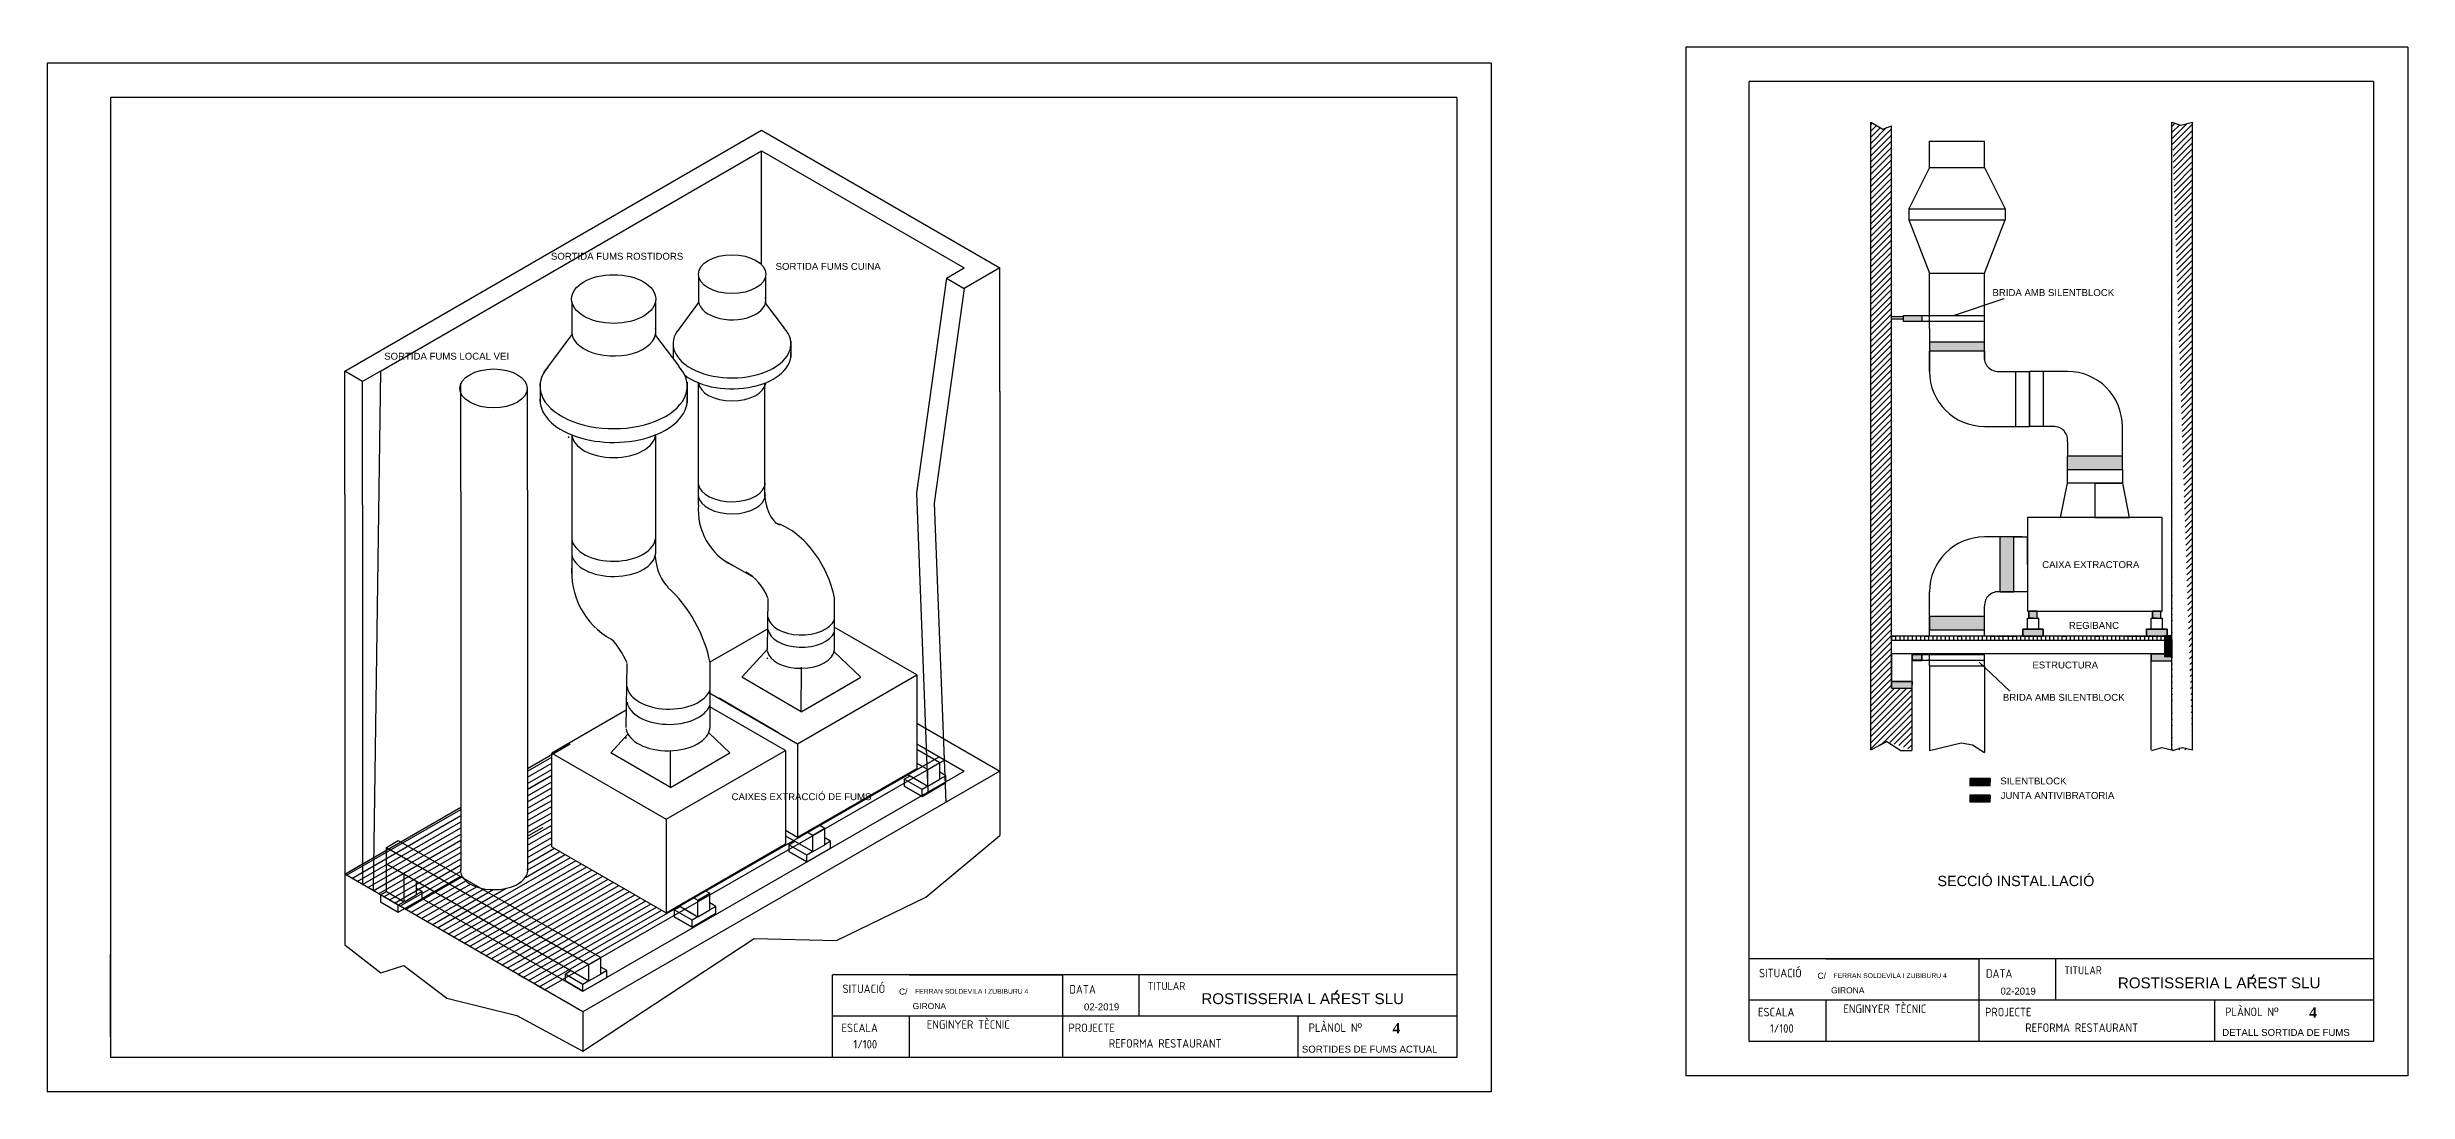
# Model space of a CAD drawing. Header units: millimetres. Extents: x 7 to 259, y -45 to 103.
# Drawn here: x 219.18 to 227.76, y 73.25 to 77.05 of the extents above; entities that cross this region are included whole.
import ezdxf

# ---------------------------------------------------------------- set-up
doc = ezdxf.new("R2010")
doc.units = ezdxf.units.MM
doc.linetypes.add('CONTINUA', pattern=[0])
doc.linetypes.add('LÍNEAS_OCULTAS2', pattern=[4.7625, 3.175, -1.5875])
for name, color, linetype in [('CAJETI1', 5, 'Continuous'), ('emergencia', 97, 'Continuous'), ('est.bancada', 1, 'Continuous'), ('texte', 140, 'Continuous')]:
    doc.layers.add(name, color=color, linetype=linetype)
doc.styles.add('ISO', font='isocp.shx')
doc.styles.get("Standard").update_dxf_attribs({"font": 'arial.ttf'})
doc.styles.add('TECHNICLIGHT', font='timesbd.ttf', dxfattribs={"height": 2})
pattern_1 = [(45, (219.324346, 81.459375), (-0.01122532, 0.01122532), [])]

msp = doc.modelspace()

# ---------------------------------------------------------------- hatches: boundary and pattern name
at = {"layer": 'est.bancada'}
h = msp.add_hatch(dxfattribs=at)
h.set_pattern_fill('ANSI31', color=5, scale=0.005, style=0)
h.set_pattern_definition(pattern_1)
edge = h.paths.add_edge_path()
edge.add_line((225.8562, 76.7513), (225.887, 76.7636))
edge.add_line((225.812, 76.7767), (225.8562, 76.7513))
edge.add_line((225.812, 74.4965), (225.812, 76.7767))
edge.add_line((225.887, 74.7195), (225.887, 76.7636))
edge.add_line((225.887, 74.7195), (225.962, 74.7195))
edge.add_line((225.962, 74.4965), (225.962, 74.7195))
edge.add_line((225.921, 74.494), (225.962, 74.494))
edge.add_line((225.8702, 74.5267), (225.921, 74.494))
edge.add_line((225.8702, 74.5267), (225.8411, 74.5116))
edge.add_line((225.812, 74.4965), (225.8702, 74.5267))
h = msp.add_hatch(dxfattribs=at)
h.set_pattern_fill('ANSI31', color=5, scale=0.005, style=0)
h.set_pattern_definition(pattern_1)
edge = h.paths.add_edge_path()
edge.add_line((226.9451, 74.5049), (226.9816, 74.4965))
edge.add_line((226.9088, 74.494), (226.9451, 74.5049))
edge.add_line((226.9066, 74.4965), (226.9066, 76.7767))
edge.add_line((226.9816, 74.4965), (226.9816, 76.7767))
edge.add_line((226.9395, 76.7655), (226.9816, 76.7767))
edge.add_line((226.9066, 76.7767), (226.9395, 76.7655))
h = msp.add_hatch(color=6, dxfattribs=at)
h.paths.add_polyline_path([(225.9309, 76.0739), (225.9977, 76.0739), (225.9977, 76.0526), (225.9309, 76.0526)])
edge = h.paths.add_edge_path()
edge.add_line((225.9977, 74.8212), (225.962, 74.8212))
h = msp.add_hatch(color=3, dxfattribs=at)
h.dxf.hatch_style = 1
h.paths.add_polyline_path([(226.2252, 75.9772), (226.0252, 75.9772), (226.0252, 75.9443), (226.2252, 75.9443)])
h.paths.add_polyline_path([(226.7266, 75.5645), (226.5266, 75.5645), (226.5266, 75.5145), (226.7266, 75.5145)])
h = msp.add_hatch(color=3, dxfattribs=at)
h.dxf.hatch_style = 1
h.paths.add_polyline_path([(226.3316, 75.2695), (226.2817, 75.2695), (226.2817, 75.0695), (226.3316, 75.0695)])
h.paths.add_polyline_path([(226.2252, 74.982), (226.0252, 74.982), (226.0252, 74.932), (226.2252, 74.932)])
h = msp.add_hatch(color=6, dxfattribs=at)
h.paths.add_polyline_path([(226.3866, 74.9745), (226.4166, 74.9745), (226.4166, 74.9995), (226.3866, 74.9995)])
h.paths.add_polyline_path([(226.8366, 74.9745), (226.8666, 74.9745), (226.8666, 74.9995), (226.8366, 74.9995)])
h.paths.add_polyline_path([(226.8141, 74.9095), (226.8891, 74.9095), (226.8891, 74.9345), (226.8141, 74.9345)])
h.paths.add_polyline_path([(226.3641, 74.9095), (226.4391, 74.9095), (226.4391, 74.9345), (226.3641, 74.9345)])
h = msp.add_hatch(color=6, dxfattribs=at)
h.paths.add_polyline_path([(225.962, 74.8208), (225.9977, 74.8208), (225.9977, 74.8424), (225.962, 74.8424)])
h.paths.add_polyline_path([(225.887, 74.7195), (225.962, 74.7195), (225.962, 74.7445), (225.887, 74.7445)])
h.paths.add_polyline_path([(226.8316, 74.8195), (226.9066, 74.8195), (226.9066, 74.8445), (226.8316, 74.8445)])
h = msp.add_hatch(color=6, dxfattribs=at)
h.dxf.hatch_style = 1
h.paths.add_polyline_path([(226.9047, 74.9097), (226.8797, 74.9097), (226.8797, 74.8347), (226.9047, 74.8347)])
h = msp.add_hatch(color=6, dxfattribs=at)
h.dxf.hatch_style = 1
h.paths.add_polyline_path([(226.2464, 74.3918), (226.1714, 74.3918), (226.1714, 74.3668), (226.2464, 74.3668)])
h = msp.add_hatch(color=3, dxfattribs=at)
h.dxf.hatch_style = 1
h.paths.add_polyline_path([(226.2464, 74.3318), (226.1714, 74.3318), (226.1714, 74.3068), (226.2464, 74.3068)])

# ---------------------------------------------------------------- linework, layer by layer
for p, q in [((220.2635, 75.8719), (221.779, 76.7469)), ((221.779, 76.7469), (222.645, 76.2469)), ((220.3934, 75.8719), (221.779, 76.6719)), ((221.779, 76.6719), (222.5151, 76.2469)), ((222.4512, 76.21), (222.5151, 76.2469)), ((222.4512, 76.21), (222.5161, 76.1725)), ((222.645, 76.2469), (222.5161, 76.1725)), ((221.0894, 76.1238), (221.0894, 76.005)), ((221.3931, 76.1215), (221.3931, 76.0009)), ((221.0894, 76.005), (220.9875, 75.8677)), ((221.3931, 76.0009), (221.4786, 75.8893)), ((220.3284, 75.8344), (220.2635, 75.8719)), ((220.9738, 75.8264), (220.9738, 75.7586)), ((221.5087, 75.8316), (221.5087, 75.756)), ((221.5487, 75.8298), (221.5487, 75.6383)), ((222.645, 75.7982), (222.645, 74.4188)), ((221.0776, 75.6338), (221.0776, 75.6297)), ((220.9287, 75.4391), (220.9287, 74.0641)), ((220.2635, 75.4232), (220.2635, 74.0438)), ((220.3284, 75.3857), (220.3284, 74.0063)), ((220.6863, 75.4347), (220.6863, 74.0597)), ((222.0432, 75.0506), (222.0432, 74.8597)), ((221.5911, 74.8157), (221.5911, 74.5771)), ((222.3431, 74.5931), (222.645, 74.4188)), ((220.9287, 74.4278), (221.0837, 74.5174)), ((222.3431, 74.5181), (222.5151, 74.4188)), ((222.645, 74.4188), (221.1295, 73.5438)), ((221.1295, 73.6188), (222.5151, 74.4188)), ((220.9287, 74.3528), (221.017, 74.4038)), ((222.3625, 74.3269), (222.2975, 74.3644)), ((222.3192, 74.4019), (222.3841, 74.3644)), ((220.2635, 74.0438), (220.6863, 74.2879)), ((220.5319, 74.1238), (220.6863, 74.2129)), ((220.9287, 74.1822), (220.985, 74.2147)), ((221.9004, 74.1639), (221.9654, 74.1264)), ((220.2635, 74.0438), (220.3284, 74.0813)), ((221.9437, 74.0889), (221.8788, 74.1264)), ((221.1295, 73.5438), (220.2635, 74.0438)), ((220.415, 73.9813), (220.48, 73.9438)), ((220.5449, 73.9563), (220.6835, 74.0363)), ((220.5449, 73.9563), (220.5882, 73.9813)), ((220.9287, 74.0641), (220.9287, 74.0568)), ((220.5449, 73.9563), (221.1295, 73.6188)), ((220.5449, 73.9563), (220.5882, 73.9313)), ((221.483, 73.9272), (221.5479, 73.8897)), ((221.5263, 73.8522), (221.4613, 73.8897)), ((221.1295, 73.6188), (221.0645, 73.6563)), ((221.0862, 73.6938), (221.1511, 73.6563)), ((221.1295, 73.5438), (221.0645, 73.5813))]:
    msp.add_line(p, q)
at = {"color": 5}
for p, q in [((221.5503, 76.2161), (221.5503, 76.1211)), ((221.7933, 76.2143), (221.7933, 76.1177)), ((221.5503, 76.1211), (221.4689, 76.0112)), ((221.7933, 76.1177), (221.8617, 76.0285)), ((221.4578, 75.9782), (221.4578, 75.924)), ((221.8854, 75.9813), (221.8854, 75.9208))]:
    msp.add_line(p, q, dxfattribs=at)
at = {"color": 1}
msp.add_line((221.5499, 75.8293), (221.5499, 75.826), dxfattribs=at)
for centre, major_axis in [((221.2415, 76.1338), (-0.1531, 0)), ((220.8047, 75.809), (-0.1225, 0))]:
    msp.add_ellipse(centre, major_axis=major_axis, ratio=0.57735)
at = {"color": 5}
msp.add_ellipse((221.672, 76.2241), major_axis=(-0.1225, 0), ratio=0.57735, dxfattribs=at)
for centre, major_axis, start_param, end_param in [((221.6724, 76.1292), (-0.1225, 0), 6.205686, 9.587114), ((221.6718, 75.9711), (-0.2143, 0), 5.81869, 9.907315), ((221.6718, 75.9311), (-0.2143, 0), 6.225762, 6.419831), ((221.6718, 75.9311), (-0.2143, 0), 6.926865, 9.507579), ((221.672, 75.8341), (-0.1225, 0), 0.067467, 3.076477)]:
    msp.add_ellipse(centre, major_axis=major_axis, ratio=0.57735, start_param=start_param, end_param=end_param, dxfattribs=at)
for centre, major_axis, start_param, end_param in [((221.242, 76.0152), (-0.1531, 0), 6.205686, 9.587114), ((221.2413, 75.8175), (-0.2679, 0), 5.81869, 9.907315), ((221.2413, 75.7675), (-0.2679, 0), 6.225762, 9.507579), ((221.2415, 75.6463), (-0.1531, 0), 0.067467, 3.076477), ((221.6712, 75.4683), (-0.1225, 0), 0.090639, 3.099066), ((221.6712, 75.424), (-0.1225, 0), 0.090639, 3.099066), ((221.8613, 75.432), (0, -0.1225), 4.712389, 6.033644), ((221.2412, 75.2696), (-0.1531, 0), 0.090639, 3.099066), ((221.2412, 75.2142), (-0.1531, 0), 0.090639, 3.099066), ((221.4789, 75.2242), (0, -0.1531), 4.883222, 5.827337), ((221.9244, 74.984), (-0.1225, 0), 0.090639, 2.914378), ((221.9244, 74.9396), (-0.1225, 0), 0.090639, 2.914378), ((221.9214, 74.8628), (-0.1225, 0), 0.090639, 3.099066), ((221.4425, 74.7323), (-0.1531, 0), 0.090639, 2.914378), ((221.4425, 74.6769), (-0.1531, 0), 0.090639, 2.914378), ((221.4388, 74.5808), (-0.1531, 0), 0.090639, 3.099066), ((220.8066, 74.0587), (-0.1225, 0), 6.236892, 9.501292)]:
    msp.add_ellipse(centre, major_axis=major_axis, ratio=0.57735, start_param=start_param, end_param=end_param)
at = {"layer": 'CAJETI1'}
for p, q in [((219.182, 76.9912), (219.182, 73.2537)), ((221.807, 76.9912), (219.182, 76.9912)), ((224.432, 76.9912), (221.807, 76.9912)), ((224.432, 76.9912), (224.432, 73.2537)), ((225.1392, 77.0486), (225.1392, 73.3111)), ((227.7642, 77.0486), (225.1392, 77.0486)), ((227.7642, 77.0486), (227.7642, 73.3111)), ((219.4125, 76.8662), (219.4125, 73.3787)), ((227.7642, 73.3111), (225.1392, 73.3111)), ((221.807, 73.2537), (219.182, 73.2537)), ((224.432, 73.2537), (221.807, 73.2537))]:
    msp.add_line(p, q, dxfattribs=at)
at = {"layer": 'CAJETI1', "color": 5}
for p, q in [((227.6392, 76.9236), (225.3697, 76.9236)), ((227.6392, 76.9236), (227.6392, 73.4361)), ((224.307, 76.8662), (219.4125, 76.8662)), ((224.307, 76.8662), (224.307, 73.3787)), ((227.6392, 73.7361), (225.3697, 73.7361)), ((224.307, 73.6787), (222.0375, 73.6787)), ((227.6392, 73.5861), (225.3697, 73.5861)), ((224.307, 73.5287), (222.0375, 73.5287)), ((224.307, 73.3787), (219.4125, 73.3787)), ((227.6392, 73.4361), (225.3697, 73.4361))]:
    msp.add_line(p, q, dxfattribs=at)
at = {"layer": 'CAJETI1', "linetype": 'CONTINUA'}
for p, q in [((219.4125, 73.4538), (219.4125, 73.7538)), ((225.3697, 73.4361), (225.3697, 73.7361)), ((222.0375, 73.3787), (222.0375, 73.6787))]:
    msp.add_line(p, q, dxfattribs=at)
at = {"layer": 'emergencia', "color": 5}
for p, q in [((225.6481, 73.7361), (226.2048, 73.7361)), ((226.2048, 73.7361), (226.2048, 73.4361)), ((226.483, 73.7361), (226.483, 73.5861)), ((222.3159, 73.6787), (222.8727, 73.6787)), ((222.8727, 73.6787), (222.8727, 73.3787)), ((223.1508, 73.6787), (223.1508, 73.5287)), ((225.6481, 73.5861), (225.6481, 73.4361)), ((227.0612, 73.5861), (227.0612, 73.4361)), ((222.3159, 73.5287), (222.3159, 73.3787)), ((223.729, 73.5287), (223.729, 73.3787))]:
    msp.add_line(p, q, dxfattribs=at)
at = {"layer": 'est.bancada', "color": 5}
for p, q in [((225.812, 74.4965), (225.812, 76.7767)), ((225.812, 76.7767), (225.8562, 76.7513)), ((225.8562, 76.7513), (225.887, 76.7636)), ((225.887, 74.7195), (225.887, 76.7636)), ((226.9066, 74.4965), (226.9066, 76.7767)), ((226.9066, 76.7767), (226.9395, 76.7655)), ((226.9395, 76.7655), (226.9816, 76.7767)), ((226.9816, 74.4965), (226.9816, 76.7767)), ((226.9816, 76.7767), (226.9816, 76.7767)), ((221.779, 76.2585), (221.779, 76.6719)), ((226.0252, 76.612), (226.0252, 76.707)), ((226.0252, 76.707), (226.2252, 76.707)), ((226.0252, 76.612), (226.0252, 76.707)), ((226.2252, 76.612), (226.2252, 76.707)), ((226.0252, 76.612), (225.9502, 76.462)), ((226.0252, 76.612), (226.2252, 76.612)), ((226.2252, 76.612), (226.3002, 76.462)), ((225.9502, 76.462), (226.3002, 76.462)), ((225.9502, 76.462), (225.9502, 76.422)), ((225.9502, 76.422), (226.3002, 76.422)), ((225.9502, 76.422), (226.0252, 76.2272)), ((226.2252, 76.2272), (226.3002, 76.422)), ((226.3002, 76.462), (226.3002, 76.422)), ((222.4512, 76.21), (222.3422, 75.4302)), ((222.645, 75.7982), (222.645, 76.2469)), ((226.0252, 76.0272), (226.0252, 76.2272)), ((226.0252, 76.2272), (226.2252, 76.2272)), ((226.2252, 76.0272), (226.2252, 76.2272)), ((222.5161, 76.1725), (222.4072, 75.3927)), ((225.9309, 76.0686), (225.887, 76.0686)), ((225.9309, 76.0603), (225.887, 76.0603)), ((226.2252, 76.0522), (225.9309, 76.0522)), ((226.2252, 76.0722), (225.9977, 76.0722)), ((226.0252, 76.0272), (226.0252, 75.8709)), ((226.2252, 75.9772), (226.0252, 75.9772)), ((226.2252, 75.9272), (226.2252, 76.0272)), ((220.2635, 75.4232), (220.2635, 75.8719)), ((220.3934, 75.8719), (220.3284, 75.8344)), ((220.3934, 75.8719), (220.367, 73.984)), ((226.0252, 75.8709), (226.0252, 75.9443)), ((226.2252, 75.9443), (226.0252, 75.9443)), ((226.2252, 75.9443), (226.2252, 75.9111)), ((226.272, 75.871), (226.389, 75.871)), ((226.339, 75.6709), (226.339, 75.8709)), ((226.439, 75.8709), (226.389, 75.8709)), ((226.389, 75.8709), (226.389, 75.6709)), ((226.389, 75.6709), (226.389, 75.8709)), ((226.439, 75.8709), (226.439, 75.6709)), ((226.5266, 75.8709), (226.439, 75.8709)), ((220.3284, 75.3857), (220.3284, 75.8344)), ((220.6863, 75.4347), (220.6863, 75.8269)), ((220.9287, 75.4391), (220.9287, 75.8128)), ((221.5501, 75.3863), (221.5501, 75.8292)), ((221.7906, 75.4083), (221.7906, 75.8281)), ((221.0888, 75.6403), (221.0888, 75.1283)), ((221.3942, 75.2105), (221.3942, 75.6398)), ((226.2252, 75.6709), (226.339, 75.6709)), ((226.339, 75.6709), (226.389, 75.6709)), ((226.4753, 75.6707), (226.389, 75.6707)), ((226.5266, 75.6145), (226.5266, 75.5645)), ((226.7266, 75.5145), (226.7266, 75.6709)), ((226.5266, 75.4645), (226.5266, 75.5645)), ((226.5266, 75.5645), (226.7266, 75.5645)), ((226.5016, 75.3395), (226.5266, 75.4645)), ((226.5266, 75.5145), (226.7266, 75.5145)), ((226.6266, 75.4645), (226.5266, 75.4645)), ((226.7266, 75.4645), (226.5266, 75.4645)), ((226.6266, 75.4645), (226.7266, 75.4645)), ((226.6266, 75.4645), (226.6266, 75.3395)), ((226.7266, 75.5145), (226.7266, 75.4645)), ((226.7266, 75.4645), (226.7516, 75.3395)), ((222.3422, 75.4302), (222.3841, 74.3431)), ((222.4072, 75.3927), (222.4491, 74.3056)), ((226.362, 75.2695), (226.2252, 75.2695)), ((226.2817, 75.0695), (226.2817, 75.2695)), ((226.3316, 75.0695), (226.3316, 75.2695)), ((226.3316, 75.2695), (226.3816, 75.2695)), ((226.3816, 75.1695), (226.3816, 75.2695)), ((226.3816, 75.2695), (226.3816, 75.0695)), ((226.6266, 75.3395), (226.5016, 75.3395)), ((226.6266, 75.3395), (226.7516, 75.3395)), ((221.7505, 75.1223), (221.6433, 75.1841)), ((226.3816, 75.1695), (226.3816, 75.0695)), ((221.8017, 75.0457), (221.799, 74.8602)), ((226.0252, 74.9095), (226.0252, 75.0695)), ((226.2252, 74.9095), (226.2252, 75.0183)), ((226.3816, 75.0695), (226.2816, 75.0695)), ((226.2816, 75.0695), (226.3316, 75.0695)), ((226.0252, 74.982), (226.2252, 74.982)), ((226.0252, 74.982), (226.0252, 74.932)), ((226.0252, 74.932), (226.2252, 74.932)), ((226.2252, 74.8408), (225.9977, 74.8408)), ((226.0252, 74.801), (226.0252, 74.8445)), ((226.2252, 74.801), (226.2252, 74.8445)), ((226.8316, 74.4965), (226.8316, 74.8445)), ((221.2891, 74.8096), (221.2858, 74.5777)), ((226.2252, 74.8208), (225.962, 74.8208)), ((226.0252, 74.801), (226.2252, 74.801)), ((226.0252, 74.801), (226.0252, 74.4936)), ((226.2252, 74.801), (226.2252, 74.4868)), ((225.887, 74.7445), (225.887, 74.7195)), ((225.887, 74.7195), (225.962, 74.7195)), ((225.962, 74.4965), (225.962, 74.7195)), ((225.812, 74.4965), (225.8702, 74.5267)), ((225.8702, 74.5267), (225.8411, 74.5116)), ((225.8702, 74.5267), (225.8702, 74.5267)), ((225.8702, 74.5267), (225.921, 74.494)), ((225.921, 74.494), (225.962, 74.494)), ((226.0252, 74.4936), (226.1408, 74.521)), ((226.1408, 74.521), (226.1818, 74.5142)), ((226.1818, 74.5142), (226.2252, 74.4868)), ((226.8338, 74.494), (226.8701, 74.5049)), ((226.8701, 74.5049), (226.9066, 74.4965)), ((226.9088, 74.494), (226.9451, 74.5049)), ((226.9451, 74.5049), (226.9816, 74.4965)), ((222.645, 74.4188), (222.645, 74.1851)), ((222.3769, 73.9609), (222.645, 74.1851)), ((220.2635, 74.0438), (220.2635, 73.7878)), ((222.0519, 73.8027), (222.3769, 73.9609)), ((221.1295, 73.4017), (221.7518, 73.8111)), ((221.7518, 73.8111), (222.0519, 73.8027)), ((220.2635, 73.7878), (220.3947, 73.6857)), ((220.3947, 73.6857), (220.4781, 73.7121)), ((220.4781, 73.7121), (220.6347, 73.5942)), ((220.6347, 73.5942), (220.8891, 73.5312)), ((220.8891, 73.5312), (221.1295, 73.4017)), ((221.1295, 73.5438), (221.1295, 73.4017))]:
    msp.add_line(p, q, dxfattribs=at)
at = {"layer": 'est.bancada', "color": 6}
for p, q in [((226.2952, 76.1351), (226.1115, 76.0722)), ((226.3641, 74.9095), (226.3641, 74.9345)), ((226.3641, 74.9345), (226.4391, 74.9345)), ((226.3866, 74.9745), (226.3866, 74.9995)), ((226.3866, 74.9995), (226.4166, 74.9995)), ((226.4016, 74.9745), (226.3866, 74.9745)), ((226.4016, 74.9745), (226.4166, 74.9745)), ((226.4166, 74.9745), (226.4166, 74.9995)), ((226.4166, 74.9995), (226.4166, 74.9995)), ((226.4391, 74.9345), (226.4391, 74.9095)), ((226.8141, 74.9095), (226.8141, 74.9345)), ((226.8141, 74.9345), (226.8891, 74.9345)), ((226.8366, 74.9745), (226.8366, 74.9995)), ((226.8366, 74.9995), (226.8666, 74.9995)), ((226.8516, 74.9745), (226.8366, 74.9745)), ((226.8516, 74.9745), (226.8666, 74.9745)), ((226.8666, 74.9745), (226.8666, 74.9995)), ((226.8666, 74.9995), (226.8666, 74.9995)), ((226.8891, 74.9345), (226.8891, 74.9095)), ((226.9066, 74.9095), (225.887, 74.9095)), ((225.887, 74.9095), (225.887, 74.8945)), ((225.887, 74.9095), (225.902, 74.9095)), ((225.887, 74.8945), (226.9066, 74.8945)), ((225.902, 74.9095), (225.902, 74.8945)), ((225.902, 74.9095), (225.902, 74.8945)), ((225.917, 74.9095), (225.917, 74.8945)), ((225.917, 74.9095), (225.917, 74.8945)), ((225.932, 74.9095), (225.932, 74.8945)), ((225.932, 74.9095), (225.932, 74.8945)), ((225.947, 74.9095), (225.947, 74.8945)), ((225.947, 74.9095), (225.947, 74.8945)), ((225.962, 74.9095), (225.962, 74.8945)), ((225.962, 74.9095), (225.962, 74.8945)), ((225.977, 74.9095), (225.977, 74.8945)), ((225.977, 74.9095), (225.977, 74.8945)), ((225.992, 74.9095), (225.992, 74.8945)), ((225.992, 74.9095), (225.992, 74.8945)), ((226.007, 74.9095), (226.007, 74.8945)), ((226.007, 74.9095), (226.007, 74.8945)), ((226.007, 74.9095), (226.022, 74.9095)), ((226.022, 74.9095), (226.022, 74.8945)), ((226.022, 74.9095), (226.022, 74.8945)), ((226.037, 74.9095), (226.037, 74.8945)), ((226.037, 74.9095), (226.037, 74.8945)), ((226.052, 74.9095), (226.052, 74.8945)), ((226.052, 74.9095), (226.052, 74.8945)), ((226.067, 74.9095), (226.067, 74.8945)), ((226.067, 74.9095), (226.067, 74.8945)), ((226.082, 74.9095), (226.082, 74.8945)), ((226.082, 74.9095), (226.082, 74.8945)), ((226.097, 74.9095), (226.097, 74.8945)), ((226.097, 74.9095), (226.097, 74.8945)), ((226.112, 74.9095), (226.112, 74.8945)), ((226.112, 74.9095), (226.112, 74.8945)), ((226.127, 74.9095), (226.127, 74.8945)), ((226.127, 74.9095), (226.127, 74.8945)), ((226.127, 74.9095), (226.142, 74.9095)), ((226.142, 74.9095), (226.142, 74.8945)), ((226.142, 74.9095), (226.142, 74.8945)), ((226.157, 74.9095), (226.157, 74.8945)), ((226.157, 74.9095), (226.157, 74.8945)), ((226.172, 74.9095), (226.172, 74.8945)), ((226.172, 74.9095), (226.172, 74.8945)), ((226.187, 74.9095), (226.187, 74.8945)), ((226.187, 74.9095), (226.187, 74.8945)), ((226.202, 74.9095), (226.202, 74.8945)), ((226.202, 74.9095), (226.202, 74.8945)), ((226.217, 74.9095), (226.217, 74.8945)), ((226.217, 74.9095), (226.217, 74.8945)), ((226.232, 74.9095), (226.232, 74.8945)), ((226.232, 74.9095), (226.232, 74.8945)), ((226.247, 74.9095), (226.247, 74.8945)), ((226.247, 74.9095), (226.247, 74.8945)), ((226.247, 74.9095), (226.262, 74.9095)), ((226.262, 74.9095), (226.262, 74.8945)), ((226.262, 74.9095), (226.262, 74.8945)), ((226.2695, 74.9095), (226.3445, 74.9095)), ((226.277, 74.9095), (226.277, 74.8945)), ((226.277, 74.9095), (226.277, 74.8945)), ((226.2771, 74.9095), (226.2771, 74.8945)), ((226.2921, 74.9095), (226.2921, 74.8945)), ((226.3116, 74.9095), (226.3116, 74.8945)), ((226.3116, 74.9095), (226.3116, 74.8945)), ((226.3266, 74.9095), (226.3266, 74.8945)), ((226.3266, 74.9095), (226.3266, 74.8945)), ((226.3416, 74.9095), (226.3416, 74.8945)), ((226.3416, 74.9095), (226.3416, 74.8945)), ((226.3566, 74.9095), (226.3566, 74.8945)), ((226.3566, 74.9095), (226.3566, 74.8945)), ((226.3716, 74.9095), (226.3716, 74.8945)), ((226.3716, 74.9095), (226.3716, 74.8945)), ((226.3866, 74.9095), (226.3866, 74.8945)), ((226.3866, 74.9095), (226.3866, 74.8945)), ((226.3866, 74.9095), (226.4016, 74.9095)), ((226.4016, 74.9095), (226.4016, 74.8945)), ((226.4016, 74.9095), (226.4016, 74.8945)), ((226.4166, 74.9095), (226.4166, 74.8945)), ((226.4166, 74.9095), (226.4166, 74.8945)), ((226.4316, 74.9095), (226.4316, 74.8945)), ((226.4316, 74.9095), (226.4316, 74.8945)), ((226.4466, 74.9095), (226.4466, 74.8945)), ((226.4466, 74.9095), (226.4466, 74.8945)), ((226.4616, 74.9095), (226.4616, 74.8945)), ((226.4616, 74.9095), (226.4616, 74.8945)), ((226.4766, 74.9095), (226.4766, 74.8945)), ((226.4766, 74.9095), (226.4766, 74.8945)), ((226.4916, 74.9095), (226.4916, 74.8945)), ((226.4916, 74.9095), (226.4916, 74.8945)), ((226.5066, 74.9095), (226.5066, 74.8945)), ((226.5066, 74.9095), (226.5066, 74.8945)), ((226.5066, 74.9095), (226.5216, 74.9095)), ((226.5216, 74.9095), (226.5216, 74.8945)), ((226.5216, 74.9095), (226.5216, 74.8945)), ((226.5366, 74.9095), (226.5366, 74.8945)), ((226.5366, 74.9095), (226.5366, 74.8945)), ((226.5516, 74.9095), (226.5516, 74.8945)), ((226.5516, 74.9095), (226.5516, 74.8945)), ((226.5666, 74.9095), (226.5666, 74.8945)), ((226.5666, 74.9095), (226.5666, 74.8945)), ((226.5816, 74.9095), (226.5816, 74.8945)), ((226.5816, 74.9095), (226.5816, 74.8945)), ((226.5966, 74.9095), (226.5966, 74.8945)), ((226.5966, 74.9095), (226.5966, 74.8945)), ((226.6116, 74.9095), (226.6116, 74.8945)), ((226.6116, 74.9095), (226.6116, 74.8945)), ((226.6266, 74.9095), (226.6266, 74.8945)), ((226.6266, 74.9095), (226.6266, 74.8945)), ((226.6266, 74.9095), (226.6416, 74.9095)), ((226.6416, 74.9095), (226.6416, 74.8945)), ((226.6416, 74.9095), (226.6416, 74.8945)), ((226.6566, 74.9095), (226.6566, 74.8945)), ((226.6566, 74.9095), (226.6566, 74.8945)), ((226.6716, 74.9095), (226.6716, 74.8945)), ((226.6716, 74.9095), (226.6716, 74.8945)), ((226.6866, 74.9095), (226.6866, 74.8945)), ((226.6866, 74.9095), (226.6866, 74.8945)), ((226.7016, 74.9095), (226.7016, 74.8945)), ((226.7016, 74.9095), (226.7016, 74.8945)), ((226.7166, 74.9095), (226.7166, 74.8945)), ((226.7166, 74.9095), (226.7166, 74.8945)), ((226.7316, 74.9095), (226.7316, 74.8945)), ((226.7316, 74.9095), (226.7316, 74.8945)), ((226.7391, 74.9095), (226.8141, 74.9095)), ((226.7466, 74.9095), (226.7466, 74.8945)), ((226.7466, 74.9095), (226.7466, 74.8945)), ((226.7466, 74.9095), (226.7616, 74.9095)), ((226.7616, 74.9095), (226.7616, 74.8945)), ((226.7616, 74.9095), (226.7616, 74.8945)), ((226.7766, 74.9095), (226.7766, 74.8945)), ((226.7766, 74.9095), (226.7766, 74.8945)), ((226.7916, 74.9095), (226.7916, 74.8945)), ((226.7916, 74.9095), (226.7916, 74.8945)), ((226.8066, 74.9095), (226.8066, 74.8945)), ((226.8066, 74.9095), (226.8066, 74.8945)), ((226.8216, 74.9095), (226.8216, 74.8945)), ((226.8216, 74.9095), (226.8216, 74.8945)), ((226.8316, 74.8445), (226.8316, 74.8195)), ((226.8316, 74.8445), (226.9066, 74.8445)), ((226.8366, 74.9095), (226.8366, 74.8945)), ((226.8366, 74.9095), (226.8366, 74.8945)), ((226.8516, 74.9095), (226.8516, 74.8945)), ((226.8516, 74.9095), (226.8516, 74.8945)), ((226.8666, 74.9095), (226.8666, 74.8945)), ((226.8666, 74.9095), (226.8666, 74.8945)), ((226.8666, 74.9095), (226.8666, 74.8945)), ((226.8816, 74.9095), (226.8816, 74.8945)), ((226.8816, 74.9095), (226.8816, 74.8945)), ((226.8966, 74.9095), (226.8966, 74.8945)), ((226.8966, 74.9095), (226.8966, 74.8945)), ((226.9066, 74.8945), (226.9066, 74.9095)), ((226.9066, 74.8195), (226.9066, 74.8445)), ((226.9066, 74.8445), (226.9066, 74.832)), ((221.7978, 74.8284), (221.8018, 74.8306)), ((225.9977, 74.8212), (225.962, 74.8212)), ((226.3169, 74.7096), (226.206, 74.815)), ((226.8316, 74.8195), (226.9066, 74.8195)), ((225.887, 74.7445), (225.887, 74.7195)), ((225.887, 74.7445), (225.962, 74.7445)), ((225.887, 74.7195), (225.962, 74.7195)), ((225.962, 74.7195), (225.962, 74.7445)), ((225.962, 74.7445), (225.962, 74.732)), ((221.7978, 74.5815), (221.7991, 74.5822)), ((221.7978, 74.5815), (221.7991, 74.5822)), ((221.2843, 74.5378), (221.2893, 74.5407)), ((220.9287, 74.4189), (221.017, 74.4696)), ((220.9287, 74.3964), (221.017, 74.4472)), ((220.9287, 74.374), (221.017, 74.4247)), ((220.971, 73.6353), (222.4253, 74.4706)), ((220.9905, 73.624), (222.4448, 74.4594)), ((222.4491, 74.4019), (222.4274, 74.4144)), ((220.9287, 74.3516), (221.017, 74.4023)), ((220.9287, 74.3516), (221.017, 74.4023)), ((220.9287, 74.3291), (221.017, 74.3798)), ((220.9287, 74.3067), (221.017, 74.3574)), ((220.9287, 74.2842), (221.017, 74.3349)), ((222.2975, 74.3894), (222.3192, 74.4019)), ((222.3625, 74.3519), (222.2975, 74.3894)), ((222.2975, 74.3894), (222.2975, 74.3644)), ((222.2975, 74.3644), (222.3625, 74.3269)), ((222.3625, 74.3269), (222.4491, 74.3769)), ((222.3841, 74.3644), (222.3625, 74.3519)), ((222.3625, 74.3269), (222.3625, 74.3519)), ((222.4491, 74.4019), (222.4274, 74.3894)), ((222.4491, 74.3769), (222.4491, 74.4019)), ((226.1714, 74.3918), (226.1714, 74.3668)), ((226.1714, 74.3918), (226.2464, 74.3918)), ((226.1714, 74.3668), (226.2464, 74.3668)), ((226.1714, 74.3318), (226.1714, 74.3068)), ((226.1714, 74.3318), (226.2464, 74.3318)), ((226.2464, 74.3668), (226.2464, 74.3918)), ((226.2464, 74.3918), (226.2464, 74.3793)), ((226.2464, 74.3068), (226.2464, 74.3318)), ((226.2464, 74.3318), (226.2464, 74.3193)), ((220.2696, 74.0403), (220.6863, 74.2796)), ((220.289, 74.029), (220.6863, 74.2572)), ((220.9287, 74.2618), (221.017, 74.3125)), ((220.9287, 74.2393), (221.017, 74.2901)), ((220.9287, 74.2169), (221.017, 74.2676)), ((220.9287, 74.1945), (221.017, 74.2452)), ((220.9287, 74.1945), (221.017, 74.2452)), ((226.1714, 74.3068), (226.2464, 74.3068)), ((220.3085, 74.0178), (220.6863, 74.2347)), ((220.328, 74.0065), (220.6863, 74.2123)), ((220.328, 74.0065), (220.6863, 74.2123)), ((220.3475, 73.9953), (220.6863, 74.1899)), ((220.367, 73.984), (220.6863, 74.1674)), ((220.9287, 74.172), (221.017, 74.2227)), ((220.9287, 74.1496), (221.017, 74.2003)), ((220.9287, 74.1271), (221.017, 74.1778)), ((220.9287, 74.1047), (221.017, 74.1554)), ((221.8788, 74.1514), (221.9004, 74.1639)), ((221.9437, 74.1139), (221.8788, 74.1514)), ((221.8788, 74.1514), (221.8788, 74.1264)), ((222.0303, 74.1639), (222.0087, 74.1764)), ((222.0303, 74.1639), (222.0087, 74.1514)), ((222.0303, 74.1389), (222.0303, 74.1639)), ((220.3865, 73.9728), (220.6863, 74.145)), ((220.406, 73.9615), (220.6863, 74.1225)), ((220.4254, 73.9503), (220.6863, 74.1001)), ((220.4449, 73.939), (220.6863, 74.0776)), ((220.4449, 73.939), (220.6863, 74.0776)), ((220.6203, 73.8378), (221.085, 74.1047)), ((220.6398, 73.8265), (221.1045, 74.0934)), ((220.6593, 73.8153), (221.1239, 74.0822)), ((220.6593, 73.8153), (221.1239, 74.0822)), ((220.6788, 73.804), (221.1434, 74.0709)), ((220.9204, 74.0326), (221.0655, 74.1159)), ((220.9287, 74.0822), (221.0265, 74.1384)), ((220.9287, 74.0822), (221.0265, 74.1384)), ((220.929, 74.06), (221.046, 74.1272)), ((221.8788, 74.1264), (221.9437, 74.0889)), ((221.9437, 74.0889), (222.0303, 74.1389)), ((221.9654, 74.1264), (221.9437, 74.1139)), ((221.9437, 74.0889), (221.9437, 74.1139)), ((220.3934, 73.9688), (220.415, 73.9813)), ((220.4644, 73.9278), (220.6844, 74.0541)), ((220.4839, 73.9165), (220.6909, 74.0354)), ((220.5034, 73.9053), (220.7037, 74.0203)), ((220.5229, 73.894), (220.7212, 74.008)), ((220.5229, 73.894), (220.7212, 74.008)), ((220.5449, 73.9813), (220.5233, 73.9938)), ((220.5449, 73.9813), (220.5233, 73.9688)), ((220.5424, 73.8828), (220.7432, 73.9982)), ((220.5449, 73.9563), (220.5449, 73.9813)), ((220.5618, 73.8715), (220.7701, 73.9912)), ((220.5813, 73.8603), (220.8037, 73.988)), ((220.6008, 73.849), (220.8511, 73.9928)), ((220.6982, 73.7928), (221.1629, 74.0597)), ((220.7177, 73.7815), (221.1824, 74.0484)), ((220.7372, 73.7703), (221.2019, 74.0372)), ((220.7567, 73.759), (221.2214, 74.0259)), ((220.7567, 73.759), (221.2214, 74.0259)), ((220.7762, 73.7478), (221.2409, 74.0147)), ((220.7957, 73.7365), (221.2603, 74.0034)), ((220.8152, 73.7253), (221.2798, 73.9922)), ((220.8346, 73.714), (221.2993, 73.9809)), ((220.4583, 73.9313), (220.3934, 73.9688)), ((220.3934, 73.9688), (220.3934, 73.9438)), ((220.3934, 73.9438), (220.4583, 73.9063)), ((220.4583, 73.9063), (220.5449, 73.9563)), ((220.48, 73.9438), (220.4583, 73.9313)), ((220.4583, 73.9063), (220.4583, 73.9313)), ((220.8541, 73.7028), (221.3188, 73.9697)), ((220.8736, 73.6915), (221.3383, 73.9584)), ((220.8931, 73.6803), (221.3578, 73.9472)), ((220.9126, 73.669), (221.3773, 73.9359)), ((220.9321, 73.6578), (221.3967, 73.9247)), ((220.9516, 73.6465), (221.4162, 73.9134)), ((221.4613, 73.9147), (221.483, 73.9272)), ((221.5263, 73.8772), (221.4613, 73.9147)), ((221.4613, 73.9147), (221.4613, 73.8897)), ((221.5263, 73.8522), (221.6129, 73.9022)), ((221.6129, 73.9272), (221.5912, 73.9397)), ((221.6129, 73.9272), (221.5912, 73.9147)), ((221.6129, 73.9022), (221.6129, 73.9272)), ((221.4613, 73.8897), (221.5263, 73.8522)), ((221.5479, 73.8897), (221.5263, 73.8772)), ((221.5263, 73.8522), (221.5263, 73.8772)), ((220.8996, 73.6765), (220.8866, 73.684)), ((220.9126, 73.669), (220.8996, 73.6765)), ((220.9256, 73.6615), (220.9126, 73.669)), ((220.9386, 73.654), (220.9256, 73.6615)), ((220.9516, 73.6465), (220.9386, 73.654)), ((220.9645, 73.639), (220.9516, 73.6465)), ((220.9775, 73.6315), (220.9645, 73.639)), ((221.0645, 73.6813), (221.0862, 73.6938)), ((221.1295, 73.6438), (221.0645, 73.6813)), ((221.0645, 73.6813), (221.0645, 73.6563)), ((221.0645, 73.6563), (221.1295, 73.6188)), ((221.1295, 73.6188), (221.2161, 73.6688)), ((221.1511, 73.6563), (221.1295, 73.6438)), ((221.1295, 73.6188), (221.1295, 73.6438)), ((221.2161, 73.6938), (221.1944, 73.7063)), ((221.2161, 73.6938), (221.1944, 73.6813)), ((221.2161, 73.6688), (221.2161, 73.6938)), ((220.9905, 73.624), (220.9775, 73.6315))]:
    msp.add_line(p, q, dxfattribs=at)
at = {"layer": 'est.bancada', "color": 3}
for p, q in [((226.8716, 75.3395), (226.3816, 75.3395)), ((226.3816, 75.3395), (226.3816, 74.9995)), ((226.8716, 74.9995), (226.8716, 75.3395)), ((221.7978, 74.9333), (221.5911, 74.814)), ((222.3431, 74.7681), (222.0432, 74.9412)), ((226.3816, 74.9995), (226.8716, 74.9995)), ((226.3816, 74.9995), (226.8716, 74.9995)), ((221.8015, 74.863), (221.7071, 74.7596)), ((222.0432, 74.852), (222.1402, 74.7596)), ((221.9236, 74.6346), (221.7071, 74.7596)), ((221.91, 74.5181), (222.3431, 74.7681)), ((221.9236, 74.6346), (221.9237, 74.7967)), ((221.9236, 74.6346), (222.1402, 74.7596)), ((222.0319, 74.6971), (222.1402, 74.7596)), ((222.3431, 74.7681), (222.3431, 74.4281)), ((221.5877, 74.7042), (221.91, 74.5181)), ((221.841, 74.5582), (221.6244, 74.6832)), ((221.2867, 74.6396), (221.017, 74.4839)), ((221.8657, 74.4939), (221.5911, 74.6525)), ((221.2934, 74.5531), (221.231, 74.4847)), ((221.4327, 74.2439), (221.8657, 74.4939)), ((221.5868, 74.5583), (221.664, 74.4847)), ((221.8657, 74.4939), (221.8657, 74.1539)), ((221.91, 74.5181), (221.91, 74.1781)), ((221.017, 74.1439), (221.017, 74.4839)), ((221.017, 74.4839), (221.4327, 74.2439)), ((221.4475, 74.3597), (221.231, 74.4847)), ((221.4475, 74.3597), (221.4475, 74.4926)), ((221.4475, 74.3597), (221.664, 74.4847)), ((221.91, 74.1781), (222.3431, 74.4281)), ((221.4327, 74.2439), (221.4327, 73.9039)), ((221.4327, 73.9039), (221.8657, 74.1539)), ((221.8657, 74.2037), (221.91, 74.1781)), ((221.017, 74.1439), (221.4327, 73.9039))]:
    msp.add_line(p, q, dxfattribs=at)
at = {"layer": 'est.bancada'}
for p, q in [((226.3816, 74.9345), (226.3816, 74.9745)), ((226.3816, 74.9745), (226.4216, 74.9745)), ((226.3816, 74.9745), (226.4216, 74.9745)), ((226.4216, 74.9345), (226.3816, 74.9345)), ((226.4216, 74.9745), (226.4216, 74.9345)), ((226.8316, 74.9345), (226.8316, 74.9745)), ((226.8316, 74.9745), (226.8716, 74.9745)), ((226.8716, 74.9345), (226.8316, 74.9345)), ((226.8716, 74.9745), (226.8716, 74.9345)), ((225.887, 74.8945), (226.887, 74.8945)), ((225.887, 74.8445), (225.887, 74.8945)), ((226.887, 74.8445), (225.887, 74.8445)), ((225.887, 74.8445), (225.887, 74.7445)), ((225.962, 74.7445), (225.962, 74.8445)), ((226.8316, 74.8445), (226.9066, 74.8445)), ((226.9066, 74.8945), (226.9066, 74.8445)), ((225.887, 74.7445), (225.962, 74.7445)), ((222.3431, 74.4981), (222.4274, 74.4494)), ((222.3084, 74.4081), (222.3841, 74.3644)), ((222.3431, 74.4481), (222.3841, 74.4244)), ((222.3841, 74.4244), (222.4274, 74.4494)), ((222.3841, 74.3644), (222.3841, 74.4244)), ((222.4274, 74.3894), (222.4274, 74.4494)), ((222.3841, 74.3644), (222.4274, 74.3894)), ((226.1714, 74.3918), (226.2464, 74.3918)), ((226.1714, 74.3318), (226.2464, 74.3318)), ((220.415, 74.1413), (220.4583, 74.1663)), ((220.4583, 74.1663), (221.1944, 73.7413)), ((221.8657, 74.1839), (221.9654, 74.1264)), ((221.9449, 74.1982), (221.9654, 74.1864)), ((221.9654, 74.1864), (222.0087, 74.2114)), ((221.9654, 74.1264), (221.9654, 74.1864)), ((221.9654, 74.1264), (222.0087, 74.1514)), ((221.9882, 74.2232), (222.0087, 74.2114)), ((222.0087, 74.1514), (222.0087, 74.2114)), ((220.415, 74.0813), (220.415, 74.1413)), ((220.415, 74.1413), (221.1511, 73.7163)), ((220.415, 74.0813), (221.1511, 73.6563)), ((220.415, 73.9813), (220.415, 74.0813)), ((220.415, 73.9813), (220.48, 73.9438)), ((220.48, 73.9438), (220.48, 74.0438)), ((220.5233, 74.0188), (220.5233, 73.9688)), ((221.5733, 73.9851), (221.5912, 73.9747)), ((220.48, 73.9438), (220.5233, 73.9688)), ((221.478, 73.9301), (221.5479, 73.8897)), ((221.53, 73.9601), (221.5479, 73.9497)), ((221.5479, 73.9497), (221.5912, 73.9747)), ((221.5479, 73.8897), (221.5479, 73.9497)), ((221.5479, 73.8897), (221.5912, 73.9147)), ((221.5912, 73.9147), (221.5912, 73.9747)), ((221.1511, 73.7163), (221.1944, 73.7413)), ((221.1944, 73.6813), (221.1944, 73.7413)), ((221.1511, 73.6563), (221.1511, 73.7163)), ((221.1511, 73.6563), (221.1944, 73.6813))]:
    msp.add_line(p, q, dxfattribs=at)
at = {"layer": 'est.bancada', "color": 6}
for points in [[(225.9309, 76.0739), (225.9977, 76.0739), (225.9977, 76.0526), (225.9309, 76.0526)], [(226.3641, 74.9095), (226.4391, 74.9095), (226.4391, 74.9345), (226.3641, 74.9345)], [(226.3866, 74.9745), (226.4166, 74.9745), (226.4166, 74.9995), (226.3866, 74.9995)], [(226.8141, 74.9095), (226.8891, 74.9095), (226.8891, 74.9345), (226.8141, 74.9345)], [(226.8366, 74.9745), (226.8666, 74.9745), (226.8666, 74.9995), (226.8366, 74.9995)], [(225.962, 74.8208), (225.9977, 74.8208), (225.9977, 74.8424), (225.962, 74.8424)], [(226.8316, 74.8195), (226.9066, 74.8195), (226.9066, 74.8445), (226.8316, 74.8445)], [(226.8797, 74.9097), (226.8797, 74.8347), (226.9047, 74.8347), (226.9047, 74.9097)], [(225.887, 74.7195), (225.962, 74.7195), (225.962, 74.7445), (225.887, 74.7445)], [(226.1714, 74.3668), (226.2464, 74.3668), (226.2464, 74.3918), (226.1714, 74.3918)]]:
    msp.add_lwpolyline(points, close=True, dxfattribs=at)
msp.add_lwpolyline([(225.962, 74.8424), (225.9977, 74.8424), (225.9977, 74.8212), (225.962, 74.8212)], dxfattribs=at)
at = {"layer": 'est.bancada', "color": 3}
msp.add_lwpolyline([(226.1714, 74.3068), (226.2464, 74.3068), (226.2464, 74.3318), (226.1714, 74.3318)], close=True, dxfattribs=at)
at = {"layer": 'est.bancada', "color": 5}
for centre, radius, start, end in [((226.2252, 75.8709), 0.2, 180, 270), ((226.2742, 75.921), 0.05, 172.82481, 272.54577), ((226.5266, 75.6709), 0.2, 0, 90), ((226.4776, 75.6207), 0.05, 352.82481, 92.54577), ((226.2252, 75.0695), 0.2, 90, 180), ((226.2753, 75.0205), 0.05, 82.82481, 182.54577)]:
    msp.add_arc(centre, radius, start, end, dxfattribs=at)
for centre, major_axis, ratio, start_param, end_param in [((221.7296, 75.3442), (-0.0922, 0.1775), 0.875, 0.92666, 2.294867), ((221.8748, 75.101), (0.1225, -0.2121), 0.57735, 1.009001, 2.617994), ((221.3142, 75.1145), (-0.1152, 0.2219), 0.875, 0.92666, 2.236957), ((221.7284, 75.0383), (0.0612, -0.1061), 0.57735, 1.331824, 2.426589), ((221.3806, 74.8786), (0.1531, -0.2652), 0.57735, 1.009001, 2.089428), ((221.1976, 74.8002), (0.0765, -0.1326), 0.57735, 1.331824, 2.025435)]:
    msp.add_ellipse(centre, major_axis=major_axis, ratio=ratio, start_param=start_param, end_param=end_param, dxfattribs=at)
at = {"layer": 'texte', "color": 5}
for p, q in [((225.3697, 73.7361), (225.3697, 76.9236)), ((227.1941, 73.6632), (227.2064, 73.6801)), ((223.8619, 73.6059), (223.8742, 73.6227))]:
    msp.add_line(p, q, dxfattribs=at)

# ---------------------------------------------------------------- texts
at = {"color": 5, "style": 'TECHNICLIGHT'}
for p in [(227.4054, 73.5231), (224.0732, 73.4658)]:
    msp.add_text('4', height=0.0375, dxfattribs=at).set_placement(p)
at = {"layer": 'CAJETI1', "color": 10, "linetype": 'LÍNEAS_OCULTAS2'}
for s, p in [('SORTIDA FUMS ROSTIDORS ', (221.0132, 76.2767)), ('SORTIDA FUMS CUINA ', (221.8301, 76.2399)), ('SORTIDA FUMS LOCAL VEI ', (220.4071, 75.9135)), ('CAIXES EXTRACCIÓ DE FUMS', (221.6701, 74.3132))]:
    msp.add_text(s, height=0.025, dxfattribs=at).set_placement(p)
at = {"layer": 'CAJETI1', "color": 5, "style": 'ISO'}
for s, height, p in [('SITUACIÓ', 0.03103, (222.0735, 73.6122)), ('DATA', 0.03103, (222.8982, 73.6103)), ('TITULAR', 0.0291, (223.1833, 73.6233)), ('SITUACIÓ', 0.03103, (225.4057, 73.6695)), ('DATA', 0.03103, (226.2304, 73.6677)), ('TITULAR', 0.0291, (226.5155, 73.6807)), ('ESCALA', 0.03103, (225.4018, 73.5277)), ('ENGINYER TÈCNIC', 0.031035, (225.7122, 73.5397)), ('PROJECTE', 0.03103, (226.2272, 73.5278)), ('PLÀNOL Nº', 0.03103, (227.1002, 73.5285)), ('ESCALA', 0.03103, (222.0697, 73.4703)), ('ENGINYER TÈCNIC', 0.031035, (222.3801, 73.4824)), ('PROJECTE', 0.03103, (222.895, 73.4705)), ('PLÀNOL Nº', 0.03103, (223.768, 73.4712)), ('1/100', 0.03103, (225.4453, 73.4682)), ('REFORMA RESTAURANT', 0.031035, (226.3736, 73.4711)), ('1/100', 0.03103, (222.1132, 73.4109)), ('REFORMA RESTAURANT', 0.031035, (223.0415, 73.4138))]:
    msp.add_text(s, height=height, dxfattribs=at).set_placement(p)
at = {"layer": 'CAJETI1', "color": 5, "linetype": 'LÍNEAS_OCULTAS2'}
for s, height, p in [('C/', 0.02203, (225.618, 73.6641)), ('FERRAN SOLDEVILA I ZUBIBURU 4', 0.017626, (225.6763, 73.6669)), ('C/', 0.02203, (222.2789, 73.6067)), ('GIRONA', 0.02203, (222.3283, 73.554)), ('FERRAN SOLDEVILA I ZUBIBURU 4', 0.017626, (222.3371, 73.6096)), ('02-2019', 0.02503, (222.9512, 73.5496)), ('GIRONA', 0.02203, (225.6675, 73.6113)), ('02-2019', 0.02503, (226.2834, 73.6069)), ('DETALL SORTIDA DE FUMS', 0.025, (227.0895, 73.4567)), ('SORTIDES DE FUMS ACTUAL ', 0.025, (223.7435, 73.396))]:
    msp.add_text(s, height=height, dxfattribs=at).set_placement(p)
at = {"layer": 'est.bancada', "color": 5}
for s, height, p in [('BRIDA AMB SILENTBLOCK', 0.025, (226.2542, 76.1448)), ('CAIXA EXTRACTORA', 0.025, (226.435, 75.1563)), ('REGIBANC', 0.025, (226.5319, 74.9355)), ('ESTRUCTURA', 0.025, (226.3994, 74.7917)), ('BRIDA AMB SILENTBLOCK', 0.025, (226.2921, 74.6742)), ('SILENTBLOCK', 0.025, (226.2828, 74.3704)), ('JUNTA ANTIVIBRATORIA', 0.025, (226.2842, 74.3176)), ('SECCIÓ INSTAL.LACIÓ', 0.0375, (226.0541, 74.0008))]:
    msp.add_text(s, height=height, dxfattribs=at).set_placement(p)
at = {"layer": 'texte', "color": 5}
for p in [(226.7102, 73.6296), (223.378, 73.5722)]:
    msp.add_text('ROSTISSERIA L AREST SLU', height=0.039375, dxfattribs=at).set_placement(p)

doc.saveas('drawing.dxf')
